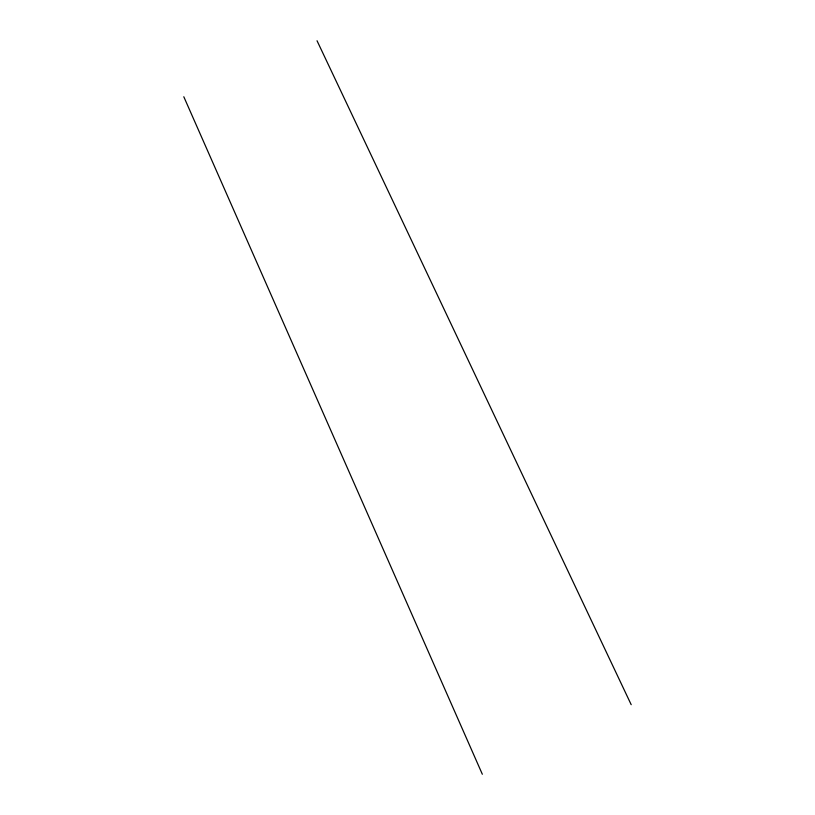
<?xml version="1.0" encoding="UTF-8"?>
<svg xmlns="http://www.w3.org/2000/svg" width="815" height="815" viewBox="0 0 815 815"><rect width="100%" height="100%" fill="white"/><g stroke="black" fill="none" stroke-linecap="round" stroke-linejoin="round"><path stroke-width="1.22" d="M317.035 40.75L631.197 704.68M183.803 96.751L482.337 774.25"/></g></svg>
